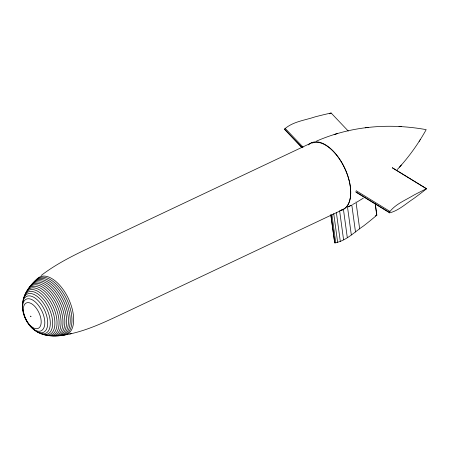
<?xml version="1.0" encoding="UTF-8"?>
<svg xmlns="http://www.w3.org/2000/svg" width="449" height="449" viewBox="0 0 449 449"><rect width="100%" height="100%" fill="white"/><g stroke="black" fill="none" stroke-linecap="round" stroke-linejoin="round"><path stroke-width="0.67" d="M302.076 147.687L284.447 129.155C292.58 121.662 304.86 120.321 315.103 116.863A412.075 268.345 -43.7 0 1 326.692 114.001L331.115 113.008L329.583 113.833M356.046 192.234L389.676 212.854C398.712 210.587 405.885 203.655 413.574 198.671A412.075 210.121 -58.5 0 0 422.952 191.616L426.55 188.715L392.331 167.735M389.676 212.854L389.317 212.343C395.193 204.188 405.396 200.271 413.793 195.152A412.075 210.121 -58.5 0 1 423.031 190.421L426.55 188.715M397.303 169.531C408.539 157.498 418.182 144.017 426.191 129.643C406.631 126.124 386.538 125.215 366.788 127.606M419.136 141.401L419.383 141.02M420.045 139.97L420.264 139.639M399.498 167.123L401.384 165.002M375.235 203.431L376.84 215.183L373.265 218.18A412.075 291.143 -7.8 0 1 363.679 225.858C354.542 231.931 345.825 241.22 334.701 242.864L330.857 215.105M41.162 275.49C56.619 263.608 74.225 255.004 91.781 246.714L312.257 142.49M363.308 198.155L356.652 202.252M355.299 203.032L352.572 204.553M349.541 206.158L348.16 206.888L351.197 205.294L349.816 206.018M375.229 215.89L376.84 215.183M343.451 209.341L123.756 313.222C106.29 321.372 88.734 329.964 69.763 334M316.511 141.109C332.934 133.982 350.439 129.334 368.242 127.443M334.112 134.571L335.622 134.111M335.841 134.043L337.334 133.589M66.424 334.69L71.329 333.674M365.189 127.797L366.67 127.628M398.993 126.523L399.823 126.567M400.66 126.612L401.44 126.652M392.319 167.842L426.544 188.821M356.141 190.702L389.771 211.322M355.687 191.723L389.317 212.343M331.115 113.008L348.272 131.057M285.003 128.218L303.126 147.154M284.447 129.155L302.093 147.598M375.145 203.363L376.75 215.116M355.984 201.96L359.671 228.923M351.814 205.036L355.501 232.004M347.447 206.585L351.32 234.934M343.418 209.228L347.296 237.577M339.607 210.755L343.58 239.794M336.357 212.45L340.325 241.489M333.714 213.55L337.687 242.589M331.906 214.701L335.779 243.049M330.823 214.515L334.701 242.864M308.485 144.937A36.913 19.268 64.7 0 1 344.321 167.314A36.913 19.268 64.7 0 1 340.269 210.418M312.251 143.046A36.605 19.111 64.7 0 1 345.646 170.311A36.605 19.111 64.7 0 1 341.262 210.098M36.481 279.688A31.778 16.591 64.7 0 1 68.809 299.376A31.778 16.591 64.7 0 1 61.732 335.173M34.584 281.798A31.307 16.344 64.7 0 1 66.699 299.124A31.307 16.344 64.7 0 1 60.2 335.409M33.456 282.864A30.801 16.08 64.7 0 1 64.566 298.922A30.801 16.08 64.7 0 1 59.908 335.672M31.733 285.109A30.246 15.794 64.7 0 1 62.905 299.736A30.246 15.794 64.7 0 1 57.096 335.757M30.667 286.226A29.645 15.479 64.7 0 1 61.687 301.509A29.645 15.479 64.7 0 1 54.284 335.65M29.634 287.382A28.989 15.131 64.7 0 1 59.97 302.329A28.989 15.131 64.7 0 1 52.729 335.712M28.641 288.589A28.27 14.755 64.7 0 1 58.218 303.159A28.27 14.755 64.7 0 1 51.158 335.717M27.204 290.991A27.473 14.34 64.7 0 1 56.434 304.012A27.473 14.34 64.7 0 1 48.385 335.33M25.93 293.483A26.592 13.88 64.7 0 1 44.26 290.834A26.592 13.88 64.7 0 1 59.066 321.821A26.592 13.88 64.7 0 1 45.646 334.752M24.824 296.048A25.604 13.369 64.7 0 1 41.998 291.614A25.604 13.369 64.7 0 1 57.006 321.574A25.604 13.369 64.7 0 1 44.103 334.539M24.111 297.401A24.487 12.785 64.7 0 1 41.269 293.764A24.487 12.785 64.7 0 1 54.907 323.74A24.487 12.785 64.7 0 1 40.343 333.068M23.303 300.05A23.202 12.112 64.7 0 1 39.759 295.408A23.202 12.112 64.7 0 1 52.612 325.115A23.202 12.112 64.7 0 1 36.773 331.171M22.719 305.275A21.687 11.32 64.7 0 1 37.245 296.424A21.687 11.32 64.7 0 1 50.108 326.154A21.687 11.32 64.7 0 1 32.53 327.944M30.661 316.18L31.003 316.607L30.667 316.163M22.663 308.704A19.851 10.366 64.7 0 0 43.312 332.4A19.851 10.366 64.7 0 0 39.299 301.902A19.851 10.366 64.7 0 0 22.663 308.704M22.736 310.04A17.483 9.126 64.7 0 0 40.921 330.913A17.483 9.126 64.7 0 0 37.385 304.052A17.483 9.126 64.7 0 0 22.736 310.04M23.488 311.69A14.026 7.319 64.7 0 0 38.075 328.432A14.026 7.319 64.7 0 0 35.241 306.886A14.026 7.319 64.7 0 0 23.488 311.69"/></g></svg>
